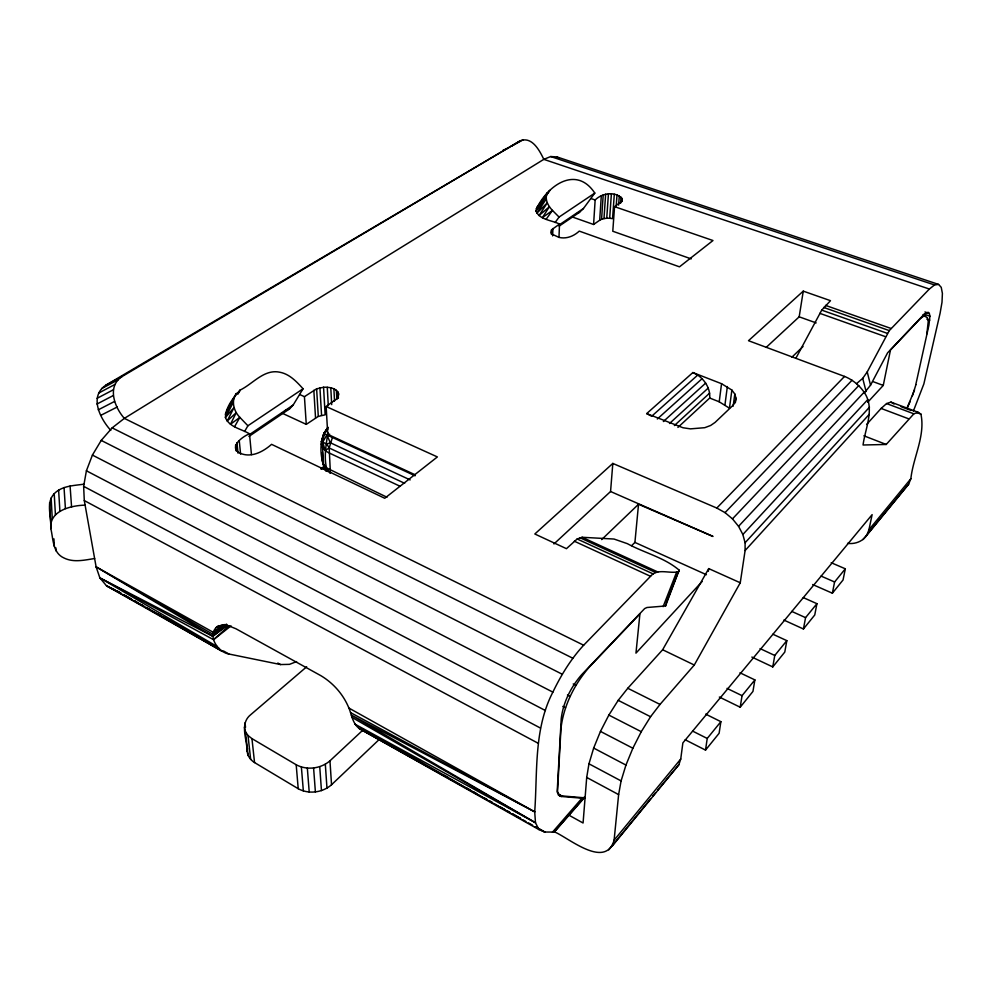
<?xml version="1.0" encoding="UTF-8"?>
<svg xmlns="http://www.w3.org/2000/svg" width="992" height="992" viewBox="0 0 992 992"><rect width="100%" height="100%" fill="white"/><g stroke="black" fill="none" stroke-linecap="round" stroke-linejoin="round"><path stroke-width="1.49" d="M327.583 471.522C323.156 458.899 326.244 445.061 327.893 432.388M218.587 625.605C205.865 633.789 217.062 651.955 228.854 654.001L280.538 664.553L289.49 664.355L296.583 661.602M584.3 796.874L584.325 797.804L581.969 798.188L561.224 796.464L558.645 795.212L557.169 791.976L561.224 718.679C563.183 702.448 570.834 687.121 581.51 674.845L644.651 608.58L646.958 607.501L665.582 605.963L679.086 570.09C664.28 557.454 644.242 552.891 627.39 543.678L614.023 539.04L582.068 537.28L577.158 538.991L566.444 548.675L534.824 533.994L612.82 463.425L716.794 508.053L725.028 512.628L732.468 518.866L738.556 526.33L742.859 534.49L745.091 542.748L745.104 550.535L740.255 582.775L694.288 665.024L660.015 704.419L650.566 716.732L641.266 731.699L632.859 748.228L625.952 765.068L621.091 780.915L618.624 794.604L614.11 840.174C605.43 869.637 568.168 837.521 554.602 831.953M679.074 571.541C669.898 574.318 657.572 567.635 650.541 576.315L583.656 645.222L124.36 418.376C114.551 407.402 106.677 386.471 122.053 376.551L520.292 140.765C532.096 136.152 539.71 150.759 543.802 159.352L929.355 289.032L934.514 284.964L938.556 284.406L941.234 287.32L942.4 293.421L942.003 302.25L940.106 313.15L923.862 383.916L913.334 411.184M110.794 430.379C100.304 418.897 88.796 396.552 105.747 385.256L520.292 140.765M915.79 384.648L928.934 325.116L929.913 316.175L929.343 313.472L928.078 312.257L923.874 314.514L887.58 352.854L870.542 385.169L864.082 393.254M326.281 471.126C319.622 458.502 318.246 439.716 327.682 427.85L323.838 433.578L322.561 447.59L323.59 464.802L324.384 468.807L326.046 470.915M551.354 234.236L551.552 229.809L559.513 224.08C551.974 220.15 539.772 220.088 535.99 211.085L537.094 207.502C548.725 184.475 576.65 165.627 594.803 193.08L583.457 208.494L579.539 212.276L559.178 226.089M552.594 235.898L552.941 228.532M322.14 439.568L323.838 433.578L332.419 437.484L329.17 447.987L330.398 472.8M691.201 258.887L612.783 231.248L614.556 206.658L712.988 240.523L679.483 266.836L579.254 231.111C573.81 236.183 566.407 239.196 558.98 237.386L559.513 224.08M847.565 543.331C854.831 544.422 862.668 541.496 866.785 535.271L908.684 484.108L910.854 478.739C913.148 457.386 925.524 435.823 920.923 414.135L918.071 412.25L913.868 413.813L886.216 444.466L863.052 444.999C865.297 427.85 875.291 408.344 864.131 392.224C859.283 385.156 852.488 379.638 844.539 376.427L748.489 340.702L803.26 291.14L830.49 300.675L821.723 310.124L795.956 358.112M386.967 497.24L326.132 467.716L324.384 468.807L322.574 461.912L322.425 452.501M584.325 797.804L554.193 832.065L544.794 832.028L538.941 829.597L535.482 822.752L534.713 811.853C537.577 771.677 533.684 729.12 552.866 692.131C561.038 675.23 570.859 659.048 583.656 645.222M323.59 436.455L323.752 433.616L328.29 427.366M665.582 605.963L665.682 604.302M571.876 216.826L593.588 224.477L595.15 199.975C601.946 193.093 615.139 190.997 622.083 198.499L621.885 201.227L614.556 206.658M593.588 224.477L599.689 220.236L601.301 195.808M599.689 220.236L601.574 219.269L603.21 194.854M601.574 219.269L603.979 218.587L605.641 194.184M603.979 218.587L606.744 218.24L608.431 193.849M606.744 218.24L609.671 218.252L611.382 193.874M614.308 194.246L612.56 218.637L609.671 218.252M616.119 207.154L617.012 194.953M618.624 205.108L619.306 195.945M620.583 203.261L621.029 197.16M621.848 201.562L622.083 198.499M740.255 582.775L708.722 568.602L662.644 649.748L627.775 688.262L618.202 700.34L608.852 715.083L600.458 731.402L593.662 748.067L588.963 763.803L586.706 777.443L583.073 823L568.242 814.804M553.945 543.951L610.564 491.511L612.82 463.425M555.061 831.581L555.148 830.49M631.619 545.662L634.917 542.413L638.526 504.258L713 536.449L610.564 491.511M329.89 473.085C327.434 468.187 320.924 464.467 322.76 458.23M400.074 486.266L328.935 452.848C324.496 450.814 320.193 446.313 321.73 441.056L321.358 441.564L326.839 444.081L329.17 447.987L404.649 483.302M379.812 738.904L331.539 784.746C322.623 792.67 308.723 794.493 298.22 788.714L254.547 762.563C249.773 759.624 246.066 754.007 247.492 748.253M721.544 383.706L731.873 390.067L729.455 408.208L719.225 401.797L721.544 383.706L692.875 372.558L646.685 413.59L651.657 416.268L697.711 375.088C705.064 380.196 710.47 388.852 709.702 398.04L677.92 427.416M724.978 404.674L727.347 386.545M612.436 845.829L678.888 764.683L680.735 759.029L682.868 742.909L872.129 514.637L868.93 529.815L866.785 535.271M247.107 751.242C247.132 739.387 239.283 723.751 250.703 714.699L306.677 666.785M708.35 571.305L708.722 568.602M733.175 406.125L734.812 394.01L731.873 390.067M735.332 402.69L735.952 398.139L734.812 394.01M685.187 739.759L705.523 750.101L707.222 738.457L720.874 721.668L705.672 714.116M720.874 721.668L719.113 733.286L705.523 750.101M766.357 347.225L799.18 316.82L803.26 291.14M719.336 697.029L740.193 707.222L742.053 695.665L754.875 679.904L739.97 672.787M754.875 679.904L752.953 691.424L740.193 707.222M926.875 333.882L928.227 321.458L927.408 317.713L922.734 315.01M251.447 454.609L249.5 433.826C242.854 436.257 228.073 447.094 239.952 453.133C251.15 458.267 263.178 451.744 271.572 444.342L384.735 498.269L437.385 456.928L326.157 406.509L327.732 434.31L415.276 474.846M751.849 657.064L772.768 666.922L774.764 655.464L786.83 640.646L772.88 634.223M146.184 607.712L222.406 651.422L106.491 585.788L99.87 577.89L96.112 566.854L84.295 500.576L83.638 486.34L86.403 470.791L92.417 455.08L101.221 440.411L112.146 427.874L124.36 418.376L543.802 159.352L550.721 156.538L556.958 156.922L938.556 284.406M786.83 640.646L784.784 652.066L772.768 666.922M783.841 620.062L803.433 628.978L805.566 617.644L816.924 603.682L803.26 597.593M735.952 398.139L735.196 402.144L732.567 405.778L715.083 422.406L710.632 425.481L704.754 427.688L690.432 428.866L683.004 427.75L646.685 413.59M816.924 603.682L814.754 614.978L803.433 628.978M812.671 584.536L832.362 593.204L834.594 581.982L845.32 568.8L831.209 562.724M845.32 568.8L843.051 579.973L832.362 593.204M867.727 402.244L883.264 385.417L890.469 350.015L919.696 319.238L923.006 316.522L925.635 316.014M915.938 384.611L912.429 395.709M702.113 581.535L635.959 653.133L639.927 613.8L589.186 667.219C574.356 684.294 563.716 705.634 560.976 728.202L557.541 791.38L559.004 794.604L561.559 795.882L585.069 797.866M321.358 441.564L323.838 433.578L327.918 429.387M94.624 558.533C84.481 560.071 73.458 562.824 63.773 557.876C52.526 552.718 53.32 538.817 50.828 528.637C51.857 517.254 45.297 503.229 54.213 493.694C61.95 485.745 73.718 485.658 83.948 484.17M50.828 528.637C49.005 510.607 71.288 505.436 85.114 505.151M914.525 389.992L906.936 408.295M248.918 436.43L289.552 408.878L293.173 405.021L303.068 388.765C296.608 381.697 289.614 374.034 279.732 372.211C264.046 368.888 252.898 383.904 240.163 390.054C233.467 397.37 225.593 407.216 225.432 417.57C229.326 427.341 241.49 428.879 249.5 433.826M663.115 606.67L676.668 572.024M666.24 602.876L679.086 570.09M551.552 229.809L551.13 232.748L552.122 234.211L558.98 237.386M907.048 408.32L910.21 401.376M856.518 383.668L862.705 378.374L867.231 371.913L889.291 330.609L929.355 289.032M238.043 393.886L240.163 390.054L237.77 393.812M321.408 444.379L326.864 434.942L329.654 434.149M234.558 426.709L239.853 417.372C233.765 411.184 230.776 400.718 236.505 393.328L228.185 408.865L230.578 405.096M226.498 410.973L234.162 397.532L225.258 414.309L233.306 402.38L225.432 417.57L234.013 407.551L227.18 421.079L236.245 412.66L230.454 424.291L239.853 417.372L247.901 425.766L244.59 431.495M539.648 204.873L543.901 198.822M545.6 196.404L549.841 190.352L537.094 207.502L538.805 206.076M546.108 219.306L552.457 210.416C548.08 205.89 544.062 198.698 547.572 192.547L536.226 208.89L546.332 195.511L535.99 211.085L546.232 199.02L536.846 213.23L547.286 202.864L539.016 215.549L549.407 206.745L542.326 217.682L552.457 210.416L559.066 217.062L594.803 193.08M555.111 222.518L559.066 217.062M608.766 849.871L650.74 798.634M652.686 796.254L655.613 792.682M657.572 790.302L678.888 764.683M862.99 539.561L908.684 484.108M614.11 840.174L680.735 759.029M868.93 529.815L910.854 478.739M552.445 832.214L581.969 798.188M560.182 824.699L562.191 822.38M566.209 817.743L568.218 815.424M554.193 832.065L583.569 798.163M866.599 424.464L881.119 408.431L886.575 403.57L890.952 402.107L918.071 412.25M745.104 550.535L869.141 414.458M745.091 542.748L869.5 407.179M742.859 534.49L867.789 399.59M738.556 526.33L864.131 392.224M732.468 518.866L858.762 385.603M725.028 512.628L852.066 380.209M716.794 508.053L844.539 376.427M601.66 539.598L638.526 504.258M791.901 357.182L803.024 346.518M244.429 727.334L245.446 731.65L248.012 735.506L251.956 738.631L296.186 764.745C306.85 770.511 320.862 768.738 329.964 760.814L363.704 729.356M674.374 425.568L709.627 393.13M669.488 423.497L708.251 388.033M663.363 421.538L705.684 383.098M657.324 419.008L702.088 378.684M323.752 433.616L325.847 431.731M115.419 590.079L106.491 585.788L217.223 646.598L99.87 577.89L213.54 639.679L229.189 625.704M222.654 624.873L213.218 632.276L96.112 566.854L212.821 634.235L224.254 624.514M226.994 624.6L212.796 636.294L99.87 577.89M213.54 639.679L231.024 625.878M212.821 634.235L226.474 624.117M320.738 468.869L324.483 466.128M321.532 469.204L325.252 466.476M227.267 625.679L212.796 636.294L96.112 566.854M281.889 413.081L306.268 424.365L318.296 416.417L325.14 414.817L323.566 387.252C329.096 387.041 336.896 387.946 338.855 394.084L337.54 398.214L326.157 406.509M299.596 394.469L304.432 396.664L316.622 388.827L323.566 387.252M249.91 434.31L293.173 405.021M559.265 224.862L583.457 208.494M247.901 425.766L303.068 388.765M329.17 447.987L325.128 450.492L322.809 442.221M508.549 147.808L502.956 150.3M511.215 146.345L523.206 139.748M105.747 385.256L122.053 376.551M101.692 388.566L117.974 379.886M98.754 393.018L115.022 384.388M97.129 398.3L113.398 389.744M96.943 404.042L113.224 395.572M98.22 409.845L114.526 401.462M100.862 415.313L117.205 407.018M577.084 213.379L579.539 212.276M216.219 627.465L221.352 625.158L228.172 625.617L236.046 628.816L320.949 675.726C334.788 684.009 345.638 697.215 350.548 712.616C352.309 718.543 354.169 724.83 359.389 728.661L538.941 829.597L354.95 724.16L535.482 822.752L351.354 715.145L534.713 811.853L348.961 708.09M284.642 410.824L289.552 408.878M326.839 444.081L330.348 442.754L410.155 479.917M550.721 156.538L934.514 284.964M924.941 311.959L929.343 313.472M590.823 198.487L595.15 199.975M924.06 314.154L929.913 316.175M926.85 319.126L929.777 320.143M825.493 305.375L891.076 328.476M823.633 307.421L889.291 330.609M821.723 310.124L887.431 333.386M819.838 313.348L885.558 336.697M799.18 316.82L816.156 322.908M363.692 730.261L359.389 728.661L486.601 799.577M873.134 381.672L883.264 385.417M901.083 406.695L911.003 410.415M916.67 412.536L920.923 414.135M886.575 403.57L913.868 413.813M881.119 408.431L908.56 418.785M863.883 435.798L886.216 444.466M709.702 398.04L719.225 401.797M821.091 576.092L834.594 581.982M791.79 611.419L805.566 617.644M634.917 542.413L706.416 574.715M582.068 537.28L657.808 571.975M579.762 537.652L655.662 572.471M577.158 538.991L653.207 573.934M574.368 541.223L650.541 576.315M332.419 437.484L415.09 475.813M760.046 648.582L774.764 655.464M662.644 649.748L694.288 665.024M727.024 688.374L742.053 695.665M112.146 427.874L572.768 658.204M627.775 688.262L660.015 704.419M692.577 731.079L707.222 738.457M618.202 700.34L650.566 716.732M101.221 440.411L562.228 674.238M573.215 683.959L575.955 685.36M608.852 715.083L641.266 731.699M567.449 695.045L570.189 696.446M92.417 455.08L552.866 692.131M562.824 706.428L565.552 707.842M600.458 731.402L632.859 748.228M692.875 372.558L697.711 375.088M86.403 470.791L545.402 710.545M593.662 748.067L625.952 765.068M83.638 486.34L540.404 728.041M588.963 763.803L621.091 780.915M84.295 500.576L538.234 743.293M586.706 777.443L618.624 794.604M350.548 712.616L534.713 811.853M558.843 794.394L561.559 795.882M277.822 663.04L280.538 664.553M489.304 801.09L492.007 802.602M494.723 804.103L509.603 812.411M512.306 813.911L520.428 818.437M523.131 819.95L525.847 821.463M528.55 822.963L532.605 825.232M120.826 593.117L116.771 590.835L120.776 593.142M123.529 594.642L131.626 599.205M134.329 600.73L137.032 602.256M141.087 604.537L143.778 606.062M146.481 607.575L149.184 609.1M157.282 613.664L161.336 615.945M164.04 617.47L166.743 618.996M169.434 620.508L172.137 622.034M176.192 624.315L184.289 628.878M199.144 637.261L201.847 638.774M216.702 647.144L219.406 648.669M223.448 650.95L228.854 654.001M394.63 747.41L397.308 748.923M417.421 760.256L420.1 761.757M444.23 775.36L448.26 777.629M467.021 788.206L469.712 789.719M473.73 791.976L476.408 793.488M484.456 798.027L487.134 799.54M489.825 801.052L492.503 802.553M500.538 807.091L504.568 809.36M507.247 810.873L509.925 812.374M512.616 813.886L520.651 818.425M351.999 717.402L535.482 822.752M123.442 594.679L131.477 599.28M134.143 600.817L143.505 606.174M890.952 402.107L894.003 404.042M556.958 156.922L559.004 158.323M326.864 434.942L330.348 442.754M862.705 378.374L866.103 391.518M867.231 371.913L870.542 385.169M245.024 722.883L245.52 727.359M245.446 731.65L248.112 755.557M248.012 735.506L250.654 759.426M251.956 738.631L254.547 762.563M235.575 444.962L236.183 450.926M239.27 440.758L240.597 454.15M236.976 442.742L238.018 453.17M296.186 764.745L298.22 788.714M301.382 767.002L303.354 790.971M307.334 768.106L309.219 792.075M313.596 767.994L315.394 791.951M319.734 766.655L321.458 790.612M70.085 486.068L71.585 507.048M325.326 764.2L326.963 788.144M329.964 760.814L331.539 784.746M304.432 396.664L306.268 424.365M64.034 487.531L65.41 508.549M313.832 390.302L315.543 417.917M316.622 388.827L318.296 416.417M58.615 490.135L59.904 511.202M319.932 387.798L321.569 415.363M321.73 441.056L321.904 443.92M54.213 493.694L55.428 514.811M327.261 387.252L328.278 405.616M55.899 547.869L56.06 550.92M330.782 387.785L331.688 404.624M53.928 538.854L54.349 546.48M51.138 497.959L52.291 519.126M333.895 388.814L334.54 401.066M49.6 502.634L50.728 523.838M338.074 392.076L338.384 398.201M336.375 390.278L336.846 399.466M561.224 796.464L558.508 794.976L561.224 796.464M544.794 832.028L535.32 826.745L544.794 832.028"/></g></svg>
